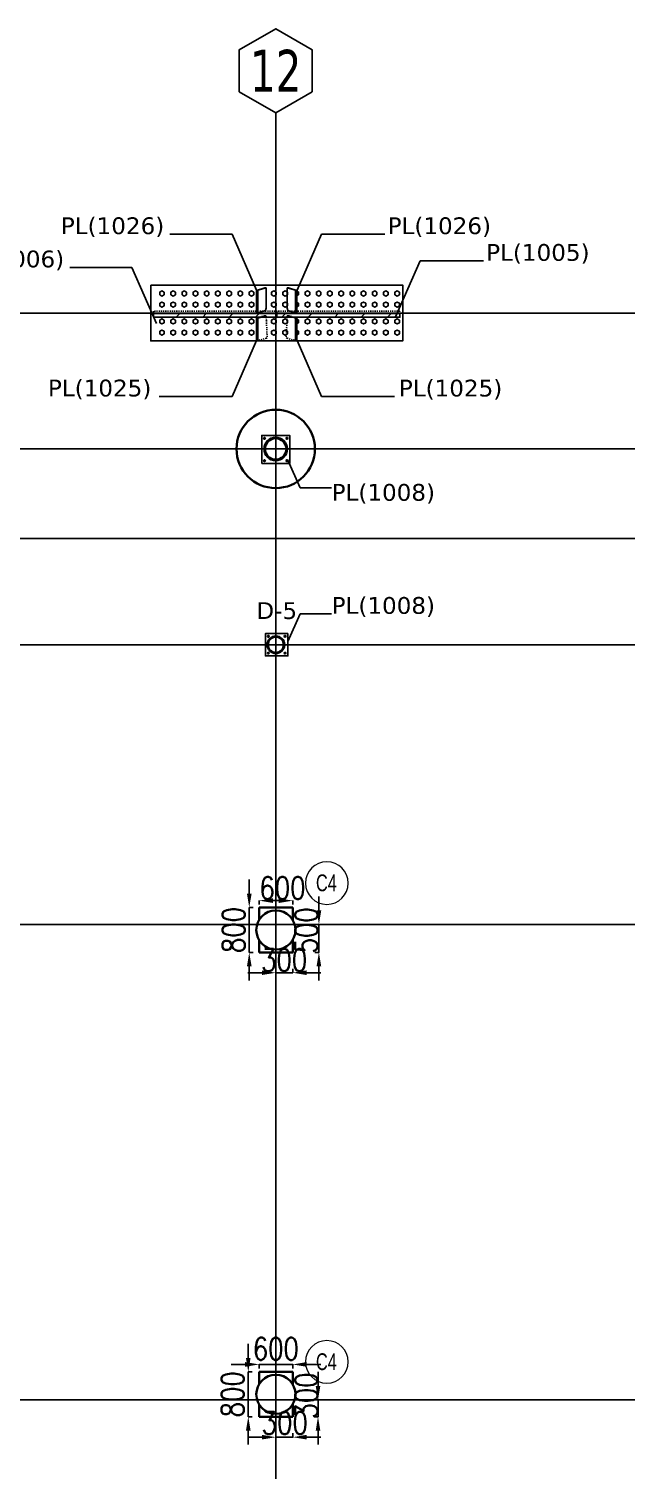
# Model space of a CAD drawing. Header units: metres. Extents: x -5444 to 112500, y -2287 to 89414.
# Drawn here: x 59268 to 69935, y 62693 to 88459 of the extents above; entities that cross this region are included whole.
import ezdxf
from ezdxf.enums import TextEntityAlignment as Align

# ---------------------------------------------------------------- set-up
doc = ezdxf.new("R2010")
doc.units = ezdxf.units.M
doc.header["$LTSCALE"] = 10
doc.linetypes.add('ACAD_ISO02W100', pattern=[15, 12, -3])
doc.linetypes.add('DXK_LINE_DOT2', pattern=[3.9198, 1.9599, -1.9599])
for name, color, linetype in [('COTAS', 8, 'Continuous'), ('HCB-EJES', 1, 'Continuous'), ('HCB-PLATINAS', 5, 'Continuous'), ('HCB-ROTULOS', 2, 'Continuous'), ('TEXTO GENERAL', 3, 'Continuous')]:
    doc.layers.add(name, color=color, linetype=linetype)
doc.layers.add('E_COLUMNAS-1', color=4, linetype='Continuous', lineweight=35)
doc.layers.add('E_TEXTO', color=3, linetype='Continuous', lineweight=9)
doc.styles.add('Arial Narrow', font='', dxfattribs={"width": 0.85, "height": 0.3})
doc.styles.add('CNI_COTAS', font='romans.shx', dxfattribs={"width": 0.8})
doc.styles.add('TEXTO GENERAL', font='verdana.ttf', dxfattribs={"height": 0.9})
doc.styles.add('verdana', font='verdana.ttf')
doc.styles.get('Arial Narrow').set_extended_font_data('Arial Narrow')
doc.dimstyles.new('1.3', dxfattribs={"dimscale": 0, "dimtxt": 25, "dimasz": 100, "dimexe": 4, "dimexo": 4, "dimgap": 9, "dimtad": 1, "dimdec": 0, "dimzin": 4, "dimdsep": 46, "dimtxsty": 'CNI_COTAS', "dimcen": 0, "dimclrd": 256, "dimclrt": 3, "dimadec": 0, "dimazin": 0, "dimtfac": 1, "dimtdec": 0, "dimtmove": 2, "dimatfit": 0, "dimfxl": 0.05, "dimtolj": 1, "dimtzin": 0, "dimarcsym": 0})
doc.dimstyles.new('1.5', dxfattribs={"dimscale": 0, "dimtxt": 400, "dimasz": 250, "dimexe": 4, "dimexo": 4, "dimgap": 50, "dimtad": 1, "dimdec": 0, "dimzin": 4, "dimdsep": 46, "dimtxsty": 'CNI_COTAS', "dimcen": 0, "dimclrd": 256, "dimclrt": 3, "dimadec": 0, "dimazin": 0, "dimtfac": 1, "dimtdec": 0, "dimtmove": 2, "dimatfit": 0, "dimfxl": 0.05, "dimtolj": 1, "dimtzin": 0, "dimarcsym": 0})

# ---------------------------------------------------------------- blocks, each defined once
blk = doc.blocks.new('EST_SCM_COLUMNA-METALICA-SECCION-CIRCULAR - EST_SCM_COLUMNA-TUBULAR-CIRCULAR_PTEØ_12__e_10_3mm-1355755-_0_00m_LOC COLUMNAS Y MUROS PISO 1')
at = {"layer": 'E_COLUMNAS-1'}
for radius, start, end in [(0.152, 0, 180), (0.152, 180, 0), (0.142, 0, 180), (0.142, 180, 0)]:
    blk.add_arc((0, 0), radius, start, end, dxfattribs=at)
blk = doc.blocks.new('CNI_TAG COLUMNAS CONCRETO MARCA - CNI_COLUMNA CONCRETO-582370-_0_00m_LOC COLUMNAS Y MUROS PISO 1')
at = {"layer": 'E_TEXTO'}
for start, end in [(360, 180), (180, 360)]:
    blk.add_arc((0.00026, -0.00015), 0.00254, start, end, dxfattribs=at)
blk = doc.blocks.new('DIMBLOCK137-_0_00m_LOC COLUMNAS Y MUROS PISO 1')
at = {"layer": 'COTAS', "lineweight": -2, "transparency": 16777216}
for p, q in [((63204, 72999), (63204, 73249)), ((63204, 71949), (63204, 72749)), ((63204, 71699), (63204, 71449))]:
    blk.add_line(p, q, dxfattribs=at)
at = {"layer": 'COTAS', "color": 0, "lineweight": -2, "transparency": 16777216}
for p, q in [((63275, 72749), (63200, 72749)), ((63275, 71949), (63200, 71949))]:
    blk.add_line(p, q, dxfattribs=at)
at = {"layer": 'COTAS', "transparency": 16777216}
for points in [[(63163, 72999), (63246, 72999), (63204, 72749)], [(63163, 71699), (63246, 71699), (63204, 71949)]]:
    blk.add_solid(points, dxfattribs=at)
at = {"layer": 'Defpoints', "color": 0, "transparency": 16777216}
for p in [(63204, 72749), (63279, 72749), (63279, 71949)]:
    blk.add_point(p, dxfattribs=at)
at = {"layer": 'COTAS', "color": 3, "transparency": 16777216, "insert": (62925, 72349), "char_height": 400, "width": 2.26, "attachment_point": 5, "rotation": 90, "style": 'CNI_COTAS'}
blk.add_mtext('\\A1;800', dxfattribs=at)
blk = doc.blocks.new('DIMBLOCK138-_0_00m_LOC COLUMNAS Y MUROS PISO 1')
at = {"layer": 'COTAS', "color": 0, "lineweight": -2, "transparency": 16777216}
for p, q in [((63380, 72803), (63380, 72878)), ((63980, 72803), (63980, 72878))]:
    blk.add_line(p, q, dxfattribs=at)
at = {"layer": 'COTAS', "lineweight": -2, "transparency": 16777216}
blk.add_line((63630, 72874), (63730, 72874), dxfattribs=at)
at = {"layer": 'COTAS', "transparency": 16777216}
for points in [[(63630, 72915), (63630, 72832), (63380, 72874)], [(63730, 72915), (63730, 72832), (63980, 72874)]]:
    blk.add_solid(points, dxfattribs=at)
at = {"layer": 'Defpoints', "color": 0, "transparency": 16777216}
for p in [(63380, 72799), (63980, 72874), (63980, 72799)]:
    blk.add_point(p, dxfattribs=at)
at = {"layer": 'COTAS', "color": 3, "transparency": 16777216, "insert": (63386, 73299), "char_height": 400, "width": 2.26, "attachment_point": 1, "line_spacing_factor": 1.142579, "style": 'CNI_COTAS'}
blk.add_mtext('\\A1;600', dxfattribs=at)
blk = doc.blocks.new('DIMBLOCK139-_0_00m_LOC COLUMNAS Y MUROS PISO 1')
at = {"layer": 'COTAS', "lineweight": -2, "transparency": 16777216}
for p, q in [((63187, 64699), (63187, 64949)), ((63187, 64449), (63187, 63649)), ((63187, 63399), (63187, 63149))]:
    blk.add_line(p, q, dxfattribs=at)
at = {"layer": 'COTAS', "color": 0, "lineweight": -2, "transparency": 16777216}
for p, q in [((63258, 64449), (63183, 64449)), ((63258, 63649), (63183, 63649))]:
    blk.add_line(p, q, dxfattribs=at)
at = {"layer": 'COTAS', "transparency": 16777216}
for points in [[(63145, 64699), (63228, 64699), (63187, 64449)], [(63145, 63399), (63228, 63399), (63187, 63649)]]:
    blk.add_solid(points, dxfattribs=at)
at = {"layer": 'Defpoints', "color": 0, "transparency": 16777216}
for p in [(63262, 64449), (63187, 63649), (63262, 63649)]:
    blk.add_point(p, dxfattribs=at)
at = {"layer": 'COTAS', "color": 3, "transparency": 16777216, "insert": (62908, 64049), "char_height": 400, "width": 2.26, "attachment_point": 5, "rotation": 90, "style": 'CNI_COTAS'}
blk.add_mtext('\\A1;800', dxfattribs=at)
blk = doc.blocks.new('DIMBLOCK140-_0_00m_LOC COLUMNAS Y MUROS PISO 1')
at = {"layer": 'COTAS', "lineweight": -2, "transparency": 16777216}
for p, q in [((63130, 64583), (62880, 64583)), ((63380, 64583), (63980, 64583)), ((64230, 64583), (64480, 64583))]:
    blk.add_line(p, q, dxfattribs=at)
at = {"layer": 'COTAS', "color": 0, "lineweight": -2, "transparency": 16777216}
for p, q in [((63380, 64512), (63380, 64587)), ((63980, 64512), (63980, 64587))]:
    blk.add_line(p, q, dxfattribs=at)
at = {"layer": 'COTAS', "transparency": 16777216}
for points in [[(63130, 64625), (63130, 64541), (63380, 64583)], [(64230, 64625), (64230, 64541), (63980, 64583)]]:
    blk.add_solid(points, dxfattribs=at)
at = {"layer": 'Defpoints', "color": 0, "transparency": 16777216}
for p in [(63380, 64508), (63980, 64583), (63980, 64508)]:
    blk.add_point(p, dxfattribs=at)
at = {"layer": 'COTAS', "color": 3, "transparency": 16777216, "insert": (63680, 64862), "char_height": 400, "width": 2.26, "attachment_point": 5, "style": 'CNI_COTAS'}
blk.add_mtext('\\A1;600', dxfattribs=at)
blk = doc.blocks.new('DIMBLOCK145-_0_00m_LOC COLUMNAS Y MUROS PISO 1')
at = {"layer": 'COTAS', "lineweight": -2, "transparency": 16777216}
for p, q in [((63429, 63282), (63179, 63282)), ((63679, 63282), (63980, 63282)), ((64230, 63282), (64480, 63282))]:
    blk.add_line(p, q, dxfattribs=at)
at = {"layer": 'COTAS', "color": 0, "lineweight": -2, "transparency": 16777216}
for p, q in [((63679, 63353), (63679, 63278)), ((63980, 63353), (63980, 63278))]:
    blk.add_line(p, q, dxfattribs=at)
at = {"layer": 'COTAS', "transparency": 16777216}
for points in [[(63429, 63324), (63429, 63241), (63679, 63282)], [(64230, 63324), (64230, 63241), (63980, 63282)]]:
    blk.add_solid(points, dxfattribs=at)
at = {"layer": 'Defpoints', "color": 0, "transparency": 16777216}
for p in [(63679, 63357), (63980, 63357), (63980, 63282)]:
    blk.add_point(p, dxfattribs=at)
at = {"layer": 'COTAS', "color": 3, "transparency": 16777216, "insert": (63426, 63736), "char_height": 400, "width": 0.689, "attachment_point": 1, "line_spacing_factor": 1.142579, "style": 'CNI_COTAS'}
blk.add_mtext('\\A1;300', dxfattribs=at)
blk = doc.blocks.new('DIMBLOCK146-_0_00m_LOC COLUMNAS Y MUROS PISO 1')
at = {"layer": 'COTAS', "lineweight": -2, "transparency": 16777216}
for p, q in [((64432, 64199), (64432, 64449)), ((64432, 63649), (64432, 63949)), ((64432, 63399), (64432, 63149))]:
    blk.add_line(p, q, dxfattribs=at)
at = {"layer": 'COTAS', "color": 0, "lineweight": -2, "transparency": 16777216}
for p, q in [((64361, 63949), (64436, 63949)), ((64361, 63649), (64436, 63649))]:
    blk.add_line(p, q, dxfattribs=at)
at = {"layer": 'COTAS', "transparency": 16777216}
for points in [[(64391, 64199), (64474, 64199), (64432, 63949)], [(64391, 63399), (64474, 63399), (64432, 63649)]]:
    blk.add_solid(points, dxfattribs=at)
at = {"layer": 'Defpoints', "color": 0, "transparency": 16777216}
for p in [(64357, 63949), (64432, 63949), (64357, 63649)]:
    blk.add_point(p, dxfattribs=at)
at = {"layer": 'COTAS', "color": 3, "transparency": 16777216, "insert": (64023, 63616), "char_height": 400, "width": 0.689, "attachment_point": 1, "rotation": 90, "line_spacing_factor": 1.142579, "style": 'CNI_COTAS'}
blk.add_mtext('\\A1;300', dxfattribs=at)
blk = doc.blocks.new('DIMBLOCK147-_0_00m_LOC COLUMNAS Y MUROS PISO 1')
at = {"layer": 'COTAS', "color": 0, "lineweight": -2, "transparency": 16777216}
for p, q in [((63679, 71656), (63679, 71581)), ((63980, 71656), (63980, 71581))]:
    blk.add_line(p, q, dxfattribs=at)
at = {"layer": 'COTAS', "lineweight": -2, "transparency": 16777216}
for p, q in [((63429, 71585), (63179, 71585)), ((63679, 71585), (63980, 71585)), ((64230, 71585), (64480, 71585))]:
    blk.add_line(p, q, dxfattribs=at)
at = {"layer": 'COTAS', "transparency": 16777216}
for points in [[(63429, 71627), (63429, 71544), (63679, 71585)], [(64230, 71627), (64230, 71544), (63980, 71585)]]:
    blk.add_solid(points, dxfattribs=at)
at = {"layer": 'Defpoints', "color": 0, "transparency": 16777216}
for p in [(63679, 71660), (63980, 71660), (63980, 71585)]:
    blk.add_point(p, dxfattribs=at)
at = {"layer": 'COTAS', "color": 3, "transparency": 16777216, "insert": (63416, 72011), "char_height": 400, "width": 2.26, "attachment_point": 1, "line_spacing_factor": 1.142579, "style": 'CNI_COTAS'}
blk.add_mtext('\\A1;300', dxfattribs=at)
blk = doc.blocks.new('DIMBLOCK148-_0_00m_LOC COLUMNAS Y MUROS PISO 1')
at = {"layer": 'COTAS', "lineweight": -2, "transparency": 16777216}
for p, q in [((64448, 72699), (64448, 72949)), ((64448, 71949), (64448, 72449)), ((64448, 71699), (64448, 71449))]:
    blk.add_line(p, q, dxfattribs=at)
at = {"layer": 'COTAS', "color": 0, "lineweight": -2, "transparency": 16777216}
for p, q in [((64377, 72449), (64452, 72449)), ((64377, 71949), (64452, 71949))]:
    blk.add_line(p, q, dxfattribs=at)
at = {"layer": 'COTAS', "transparency": 16777216}
for points in [[(64406, 72699), (64490, 72699), (64448, 72449)], [(64406, 71699), (64490, 71699), (64448, 71949)]]:
    blk.add_solid(points, dxfattribs=at)
at = {"layer": 'Defpoints', "color": 0, "transparency": 16777216}
for p in [(64373, 72449), (64448, 72449), (64373, 71949)]:
    blk.add_point(p, dxfattribs=at)
at = {"layer": 'COTAS', "color": 3, "transparency": 16777216, "insert": (64023, 71932), "char_height": 400, "width": 2.26, "attachment_point": 1, "rotation": 90, "line_spacing_factor": 1.142579, "style": 'CNI_COTAS'}
blk.add_mtext('\\A1;500', dxfattribs=at)
blk = doc.blocks.new('EST_SCM_COLUMNA-METALICA-SECCION-CIRCULAR - EST_SCM_COLUMNA-TUBULAR-CIRCULAR_PTEØ_16__e_12_7mm-1354874-_0_00m_LOC COLUMNAS Y MUROS PISO 1')
at = {"layer": 'E_COLUMNAS-1'}
for radius, start, end in [(0.203, 360, 180), (0.203, 180, 360), (0.19, 0, 180), (0.19, 180, 0)]:
    blk.add_arc((0, 0), radius, start, end, dxfattribs=at)

msp = doc.modelspace()

# ---------------------------------------------------------------- hatches: boundary and pattern name
at = {"linetype": 'Continuous'}
h = msp.add_hatch(dxfattribs=at)
h.set_pattern_fill('', scale=105, style=0, pattern_type=0)
h.set_pattern_definition([(45, (61494.36, 83367.5), (-235.732, 235.732), [])])
h.paths.add_polyline_path([(65894.3625, 83367.5065), (61494.3625, 83367.5065), (61494.3625, 83357.1233), (61496.6908, 83303.266), (65892.0343, 83303.266), (65894.3625, 83357.1233)])

# ---------------------------------------------------------------- linework, layer by layer
at = {"color": 2, "linetype": 'Continuous'}
for p, q in [((63358.1256, 83784.2908), (63506.0027, 83827.4699)), ((63414.6233, 83303.266), (63358.2689, 83286.4228)), ((64056.1855, 83285.7644), (63997.6283, 83303.266))]:
    msp.add_line(p, q, dxfattribs=at)
at = {"color": 7, "linetype": 'DXK_LINE_DOT2'}
for p, q in [((63506.0737, 83330.5987), (63414.6233, 83303.266)), ((63906.178, 83330.5987), (63882.2551, 83330.5987)), ((63997.6283, 83303.266), (63906.178, 83330.5987))]:
    msp.add_line(p, q, dxfattribs=at)
at = {"color": 1, "linetype": 'ACAD_ISO02W100', "ltscale": 4}
msp.add_line((63694.3625, 83303.266), (63694.3625, 83410.659), dxfattribs=at)
at = {"color": 7, "linetype": 'Continuous'}
for points in [[(61684.3625, 83751.8729), (61684.3625, 83705.6849), (61644.3625, 83682.5908), (61604.3625, 83705.6849), (61604.3625, 83751.8729), (61644.3625, 83774.9669)], [(61884.3625, 83751.8729), (61884.3625, 83705.6849), (61844.3625, 83682.5908), (61804.3625, 83705.6849), (61804.3625, 83751.8729), (61844.3625, 83774.9669)], [(62084.3625, 83751.8729), (62084.3625, 83705.6849), (62044.3625, 83682.5908), (62004.3625, 83705.6849), (62004.3625, 83751.8729), (62044.3625, 83774.9669)], [(62284.3625, 83751.8729), (62284.3625, 83705.6849), (62244.3625, 83682.5908), (62204.3625, 83705.6849), (62204.3625, 83751.8729), (62244.3625, 83774.9669)], [(62484.3625, 83751.8729), (62484.3625, 83705.6849), (62444.3625, 83682.5908), (62404.3625, 83705.6849), (62404.3625, 83751.8729), (62444.3625, 83774.9669)], [(62684.3625, 83751.8729), (62684.3625, 83705.6849), (62644.3625, 83682.5908), (62604.3625, 83705.6849), (62604.3625, 83751.8729), (62644.3625, 83774.9669)], [(62884.3625, 83751.8729), (62884.3625, 83705.6849), (62844.3625, 83682.5908), (62804.3625, 83705.6849), (62804.3625, 83751.8729), (62844.3625, 83774.9669)], [(63084.3625, 83751.8729), (63084.3625, 83705.6849), (63044.3625, 83682.5908), (63004.3625, 83705.6849), (63004.3625, 83751.8729), (63044.3625, 83774.9669)], [(63284.3625, 83751.8729), (63284.3625, 83705.6849), (63244.3625, 83682.5908), (63204.3625, 83705.6849), (63204.3625, 83751.8729), (63244.3625, 83774.9669)], [(63684.3625, 83751.8729), (63684.3625, 83705.6849), (63644.3625, 83682.5908), (63604.3625, 83705.6849), (63604.3625, 83751.8729), (63644.3625, 83774.9669)], [(63804.3625, 83705.6849), (63844.3625, 83682.5908), (63884.3625, 83705.6849), (63884.3625, 83751.8729), (63844.3625, 83774.9669), (63804.3625, 83751.8729)], [(64284.3625, 83751.8729), (64284.3625, 83705.6849), (64244.3625, 83682.5908), (64204.3625, 83705.6849), (64204.3625, 83751.8729), (64244.3625, 83774.9669)], [(64484.3625, 83751.8729), (64484.3625, 83705.6849), (64444.3625, 83682.5908), (64404.3625, 83705.6849), (64404.3625, 83751.8729), (64444.3625, 83774.9669)], [(64684.3625, 83751.8729), (64684.3625, 83705.6849), (64644.3625, 83682.5908), (64604.3625, 83705.6849), (64604.3625, 83751.8729), (64644.3625, 83774.9669)], [(64884.3625, 83751.8729), (64884.3625, 83705.6849), (64844.3625, 83682.5908), (64804.3625, 83705.6849), (64804.3625, 83751.8729), (64844.3625, 83774.9669)], [(65084.3625, 83751.8729), (65084.3625, 83705.6849), (65044.3625, 83682.5908), (65004.3625, 83705.6849), (65004.3625, 83751.8729), (65044.3625, 83774.9669)], [(65284.3625, 83751.8729), (65284.3625, 83705.6849), (65244.3625, 83682.5908), (65204.3625, 83705.6849), (65204.3625, 83751.8729), (65244.3625, 83774.9669)], [(65484.3625, 83751.8729), (65484.3625, 83705.6849), (65444.3625, 83682.5908), (65404.3625, 83705.6849), (65404.3625, 83751.8729), (65444.3625, 83774.9669)], [(65684.3625, 83751.8729), (65684.3625, 83705.6849), (65644.3625, 83682.5908), (65604.3625, 83705.6849), (65604.3625, 83751.8729), (65644.3625, 83774.9669)], [(65884.3625, 83751.8729), (65884.3625, 83705.6849), (65844.3625, 83682.5908), (65804.3625, 83705.6849), (65804.3625, 83751.8729), (65844.3625, 83774.9669)], [(61684.3625, 83551.8729), (61684.3625, 83505.6849), (61644.3625, 83482.5908), (61604.3625, 83505.6849), (61604.3625, 83551.8729), (61644.3625, 83574.9669)], [(61884.3625, 83551.8729), (61884.3625, 83505.6849), (61844.3625, 83482.5908), (61804.3625, 83505.6849), (61804.3625, 83551.8729), (61844.3625, 83574.9669)], [(62084.3625, 83551.8729), (62084.3625, 83505.6849), (62044.3625, 83482.5908), (62004.3625, 83505.6849), (62004.3625, 83551.8729), (62044.3625, 83574.9669)], [(62284.3625, 83551.8729), (62284.3625, 83505.6849), (62244.3625, 83482.5908), (62204.3625, 83505.6849), (62204.3625, 83551.8729), (62244.3625, 83574.9669)], [(62484.3625, 83551.8729), (62484.3625, 83505.6849), (62444.3625, 83482.5908), (62404.3625, 83505.6849), (62404.3625, 83551.8729), (62444.3625, 83574.9669)], [(62684.3625, 83551.8729), (62684.3625, 83505.6849), (62644.3625, 83482.5908), (62604.3625, 83505.6849), (62604.3625, 83551.8729), (62644.3625, 83574.9669)], [(62884.3625, 83551.8729), (62884.3625, 83505.6849), (62844.3625, 83482.5908), (62804.3625, 83505.6849), (62804.3625, 83551.8729), (62844.3625, 83574.9669)], [(63084.3625, 83551.8729), (63084.3625, 83505.6849), (63044.3625, 83482.5908), (63004.3625, 83505.6849), (63004.3625, 83551.8729), (63044.3625, 83574.9669)], [(63284.3625, 83551.8729), (63284.3625, 83505.6849), (63244.3625, 83482.5908), (63204.3625, 83505.6849), (63204.3625, 83551.8729), (63244.3625, 83574.9669)], [(63684.3625, 83551.8729), (63684.3625, 83505.6849), (63644.3625, 83482.5908), (63604.3625, 83505.6849), (63604.3625, 83551.8729), (63644.3625, 83574.9669)], [(63804.3625, 83505.6849), (63844.3625, 83482.5908), (63884.3625, 83505.6849), (63884.3625, 83551.8729), (63844.3625, 83574.9669), (63804.3625, 83551.8729)], [(64284.3625, 83551.8729), (64284.3625, 83505.6849), (64244.3625, 83482.5908), (64204.3625, 83505.6849), (64204.3625, 83551.8729), (64244.3625, 83574.9669)], [(64484.3625, 83551.8729), (64484.3625, 83505.6849), (64444.3625, 83482.5908), (64404.3625, 83505.6849), (64404.3625, 83551.8729), (64444.3625, 83574.9669)], [(64684.3625, 83551.8729), (64684.3625, 83505.6849), (64644.3625, 83482.5908), (64604.3625, 83505.6849), (64604.3625, 83551.8729), (64644.3625, 83574.9669)], [(64884.3625, 83551.8729), (64884.3625, 83505.6849), (64844.3625, 83482.5908), (64804.3625, 83505.6849), (64804.3625, 83551.8729), (64844.3625, 83574.9669)], [(65084.3625, 83551.8729), (65084.3625, 83505.6849), (65044.3625, 83482.5908), (65004.3625, 83505.6849), (65004.3625, 83551.8729), (65044.3625, 83574.9669)], [(65284.3625, 83551.8729), (65284.3625, 83505.6849), (65244.3625, 83482.5908), (65204.3625, 83505.6849), (65204.3625, 83551.8729), (65244.3625, 83574.9669)], [(65484.3625, 83551.8729), (65484.3625, 83505.6849), (65444.3625, 83482.5908), (65404.3625, 83505.6849), (65404.3625, 83551.8729), (65444.3625, 83574.9669)], [(65684.3625, 83551.8729), (65684.3625, 83505.6849), (65644.3625, 83482.5908), (65604.3625, 83505.6849), (65604.3625, 83551.8729), (65644.3625, 83574.9669)], [(65884.3625, 83551.8729), (65884.3625, 83505.6849), (65844.3625, 83482.5908), (65804.3625, 83505.6849), (65804.3625, 83551.8729), (65844.3625, 83574.9669)], [(61684.3625, 83251.8729), (61684.3625, 83205.6849), (61644.3625, 83182.5908), (61604.3625, 83205.6849), (61604.3625, 83251.8729), (61644.3625, 83274.9669)], [(61884.3625, 83251.8729), (61884.3625, 83205.6849), (61844.3625, 83182.5908), (61804.3625, 83205.6849), (61804.3625, 83251.8729), (61844.3625, 83274.9669)], [(62084.3625, 83251.8729), (62084.3625, 83205.6849), (62044.3625, 83182.5908), (62004.3625, 83205.6849), (62004.3625, 83251.8729), (62044.3625, 83274.9669)], [(62284.3625, 83251.8729), (62284.3625, 83205.6849), (62244.3625, 83182.5908), (62204.3625, 83205.6849), (62204.3625, 83251.8729), (62244.3625, 83274.9669)], [(62484.3625, 83251.8729), (62484.3625, 83205.6849), (62444.3625, 83182.5908), (62404.3625, 83205.6849), (62404.3625, 83251.8729), (62444.3625, 83274.9669)], [(62684.3625, 83251.8729), (62684.3625, 83205.6849), (62644.3625, 83182.5908), (62604.3625, 83205.6849), (62604.3625, 83251.8729), (62644.3625, 83274.9669)], [(62884.3625, 83251.8729), (62884.3625, 83205.6849), (62844.3625, 83182.5908), (62804.3625, 83205.6849), (62804.3625, 83251.8729), (62844.3625, 83274.9669)], [(63084.3625, 83251.8729), (63084.3625, 83205.6849), (63044.3625, 83182.5908), (63004.3625, 83205.6849), (63004.3625, 83251.8729), (63044.3625, 83274.9669)], [(63284.3625, 83251.8729), (63284.3625, 83205.6849), (63244.3625, 83182.5908), (63204.3625, 83205.6849), (63204.3625, 83251.8729), (63244.3625, 83274.9669)], [(63684.3625, 83251.8729), (63684.3625, 83205.6849), (63644.3625, 83182.5908), (63604.3625, 83205.6849), (63604.3625, 83251.8729), (63644.3625, 83274.9669)], [(63804.3625, 83205.6849), (63844.3625, 83182.5908), (63884.3625, 83205.6849), (63884.3625, 83251.8729), (63844.3625, 83274.9669), (63804.3625, 83251.8729)], [(64284.3625, 83251.8729), (64284.3625, 83205.6849), (64244.3625, 83182.5908), (64204.3625, 83205.6849), (64204.3625, 83251.8729), (64244.3625, 83274.9669)], [(64484.3625, 83251.8729), (64484.3625, 83205.6849), (64444.3625, 83182.5908), (64404.3625, 83205.6849), (64404.3625, 83251.8729), (64444.3625, 83274.9669)], [(64684.3625, 83251.8729), (64684.3625, 83205.6849), (64644.3625, 83182.5908), (64604.3625, 83205.6849), (64604.3625, 83251.8729), (64644.3625, 83274.9669)], [(64884.3625, 83251.8729), (64884.3625, 83205.6849), (64844.3625, 83182.5908), (64804.3625, 83205.6849), (64804.3625, 83251.8729), (64844.3625, 83274.9669)], [(65084.3625, 83251.8729), (65084.3625, 83205.6849), (65044.3625, 83182.5908), (65004.3625, 83205.6849), (65004.3625, 83251.8729), (65044.3625, 83274.9669)], [(65284.3625, 83251.8729), (65284.3625, 83205.6849), (65244.3625, 83182.5908), (65204.3625, 83205.6849), (65204.3625, 83251.8729), (65244.3625, 83274.9669)], [(65484.3625, 83251.8729), (65484.3625, 83205.6849), (65444.3625, 83182.5908), (65404.3625, 83205.6849), (65404.3625, 83251.8729), (65444.3625, 83274.9669)], [(65684.3625, 83251.8729), (65684.3625, 83205.6849), (65644.3625, 83182.5908), (65604.3625, 83205.6849), (65604.3625, 83251.8729), (65644.3625, 83274.9669)], [(65884.3625, 83251.8729), (65884.3625, 83205.6849), (65844.3625, 83182.5908), (65804.3625, 83205.6849), (65804.3625, 83251.8729), (65844.3625, 83274.9669)], [(61684.3625, 83051.8729), (61684.3625, 83005.6849), (61644.3625, 82982.5908), (61604.3625, 83005.6849), (61604.3625, 83051.8729), (61644.3625, 83074.9669)], [(61884.3625, 83051.8729), (61884.3625, 83005.6849), (61844.3625, 82982.5908), (61804.3625, 83005.6849), (61804.3625, 83051.8729), (61844.3625, 83074.9669)], [(62084.3625, 83051.8729), (62084.3625, 83005.6849), (62044.3625, 82982.5908), (62004.3625, 83005.6849), (62004.3625, 83051.8729), (62044.3625, 83074.9669)], [(62284.3625, 83051.8729), (62284.3625, 83005.6849), (62244.3625, 82982.5908), (62204.3625, 83005.6849), (62204.3625, 83051.8729), (62244.3625, 83074.9669)], [(62484.3625, 83051.8729), (62484.3625, 83005.6849), (62444.3625, 82982.5908), (62404.3625, 83005.6849), (62404.3625, 83051.8729), (62444.3625, 83074.9669)], [(62684.3625, 83051.8729), (62684.3625, 83005.6849), (62644.3625, 82982.5908), (62604.3625, 83005.6849), (62604.3625, 83051.8729), (62644.3625, 83074.9669)], [(62884.3625, 83051.8729), (62884.3625, 83005.6849), (62844.3625, 82982.5908), (62804.3625, 83005.6849), (62804.3625, 83051.8729), (62844.3625, 83074.9669)], [(63084.3625, 83051.8729), (63084.3625, 83005.6849), (63044.3625, 82982.5908), (63004.3625, 83005.6849), (63004.3625, 83051.8729), (63044.3625, 83074.9669)], [(63284.3625, 83051.8729), (63284.3625, 83005.6849), (63244.3625, 82982.5908), (63204.3625, 83005.6849), (63204.3625, 83051.8729), (63244.3625, 83074.9669)], [(63684.3625, 83051.8729), (63684.3625, 83005.6849), (63644.3625, 82982.5908), (63604.3625, 83005.6849), (63604.3625, 83051.8729), (63644.3625, 83074.9669)], [(63804.3625, 83005.6849), (63844.3625, 82982.5908), (63884.3625, 83005.6849), (63884.3625, 83051.8729), (63844.3625, 83074.9669), (63804.3625, 83051.8729)], [(64284.3625, 83051.8729), (64284.3625, 83005.6849), (64244.3625, 82982.5908), (64204.3625, 83005.6849), (64204.3625, 83051.8729), (64244.3625, 83074.9669)], [(64484.3625, 83051.8729), (64484.3625, 83005.6849), (64444.3625, 82982.5908), (64404.3625, 83005.6849), (64404.3625, 83051.8729), (64444.3625, 83074.9669)], [(64684.3625, 83051.8729), (64684.3625, 83005.6849), (64644.3625, 82982.5908), (64604.3625, 83005.6849), (64604.3625, 83051.8729), (64644.3625, 83074.9669)], [(64884.3625, 83051.8729), (64884.3625, 83005.6849), (64844.3625, 82982.5908), (64804.3625, 83005.6849), (64804.3625, 83051.8729), (64844.3625, 83074.9669)], [(65084.3625, 83051.8729), (65084.3625, 83005.6849), (65044.3625, 82982.5908), (65004.3625, 83005.6849), (65004.3625, 83051.8729), (65044.3625, 83074.9669)], [(65284.3625, 83051.8729), (65284.3625, 83005.6849), (65244.3625, 82982.5908), (65204.3625, 83005.6849), (65204.3625, 83051.8729), (65244.3625, 83074.9669)], [(65484.3625, 83051.8729), (65484.3625, 83005.6849), (65444.3625, 82982.5908), (65404.3625, 83005.6849), (65404.3625, 83051.8729), (65444.3625, 83074.9669)], [(65684.3625, 83051.8729), (65684.3625, 83005.6849), (65644.3625, 82982.5908), (65604.3625, 83005.6849), (65604.3625, 83051.8729), (65644.3625, 83074.9669)], [(65884.3625, 83051.8729), (65884.3625, 83005.6849), (65844.3625, 82982.5908), (65804.3625, 83005.6849), (65804.3625, 83051.8729), (65844.3625, 83074.9669)], [(63484.2983, 81125.7633), (63468.7099, 81125.7633), (63460.9156, 81139.2633), (63468.7099, 81152.7633), (63484.2983, 81152.7633), (63492.0925, 81139.2633)], [(63884.2983, 81125.7633), (63868.7099, 81125.7633), (63860.9156, 81139.2633), (63868.7099, 81152.7633), (63884.2983, 81152.7633), (63892.0925, 81139.2633)], [(63484.2983, 80725.7633), (63468.7099, 80725.7633), (63460.9156, 80739.2633), (63468.7099, 80752.7633), (63484.2983, 80752.7633), (63492.0925, 80739.2633)], [(63884.2983, 80725.7633), (63868.7099, 80725.7633), (63860.9156, 80739.2633), (63868.7099, 80752.7633), (63884.2983, 80752.7633), (63892.0925, 80739.2633)], [(63551.8594, 77585.278), (63536.2709, 77585.278), (63528.4767, 77598.778), (63536.2709, 77612.278), (63551.8594, 77612.278), (63559.6536, 77598.778)], [(63851.8594, 77585.278), (63836.2709, 77585.278), (63828.4767, 77598.778), (63836.2709, 77612.278), (63851.8594, 77612.278), (63859.6536, 77598.778)], [(63551.8594, 77285.278), (63536.2709, 77285.278), (63528.4767, 77298.778), (63536.2709, 77312.278), (63551.8594, 77312.278), (63559.6536, 77298.778)], [(63851.8594, 77285.278), (63836.2709, 77285.278), (63828.4767, 77298.778), (63836.2709, 77312.278), (63851.8594, 77312.278), (63859.6536, 77298.778)]]:
    msp.add_lwpolyline(points, close=True, dxfattribs=at)
at = {"color": 2, "linetype": 'Continuous'}
for points in [[(63331.9995, 83783.6405), (63482.0805, 83827.4631), (63506.0027, 83827.4699), (63506.7664, 83467.4774), (63495.2761, 83424.0791), (63358.2395, 83383.8379)], [(64030.0893, 83383.8379), (63893.0527, 83424.0791), (63881.5624, 83467.4774), (63882.3261, 83827.4699)], [(64030.2031, 83784.2908), (63882.3261, 83827.4699), (63906.2483, 83827.4631), (64056.3293, 83783.6405)], [(61494.3625, 83357.1233), (61496.6908, 83303.266), (61494.3625, 83303.6686), (61494.3625, 83357.1233), (61494.3625, 83367.5065), (65894.3625, 83367.5065), (65894.3625, 83357.1233), (65892.0343, 83303.266), (61496.6908, 83303.266)], [(65894.3625, 83357.1233), (65894.3625, 83303.6686), (65892.0343, 83303.266)]]:
    msp.add_lwpolyline(points, dxfattribs=at)
for points in [[(63332.1134, 83383.1839), (63331.9995, 83783.6405), (63358.1256, 83784.2908), (63358.2395, 83383.8379)], [(64030.0893, 83383.8379), (64030.2031, 83784.2908), (64056.3293, 83783.6405), (64056.2154, 83383.1839)], [(63358.2689, 83286.4228), (63332.1433, 83285.7644), (63332.1433, 82884.2609), (63358.2689, 82884.9193)], [(64056.1855, 83285.7644), (64030.0599, 83286.4228), (64030.0599, 82884.9193), (64056.1855, 82884.2609)], [(63894.0651, 77648.778), (63894.0651, 77248.778), (63494.0651, 77248.778), (63494.0651, 77648.778)]]:
    msp.add_lwpolyline(points, close=True, dxfattribs=at)
at = {"color": 7, "linetype": 'Continuous'}
for points in [[(64056.3248, 83768.0604), (64084.3625, 83751.8729), (64084.3625, 83705.6849), (64056.3025, 83689.4844)], [(64056.268, 83568.0933), (64084.3625, 83551.8729), (64084.3625, 83505.6849), (64056.2456, 83489.4515)], [(64056.1855, 83268.1409), (64084.3625, 83251.8729), (64084.3625, 83205.6849), (64056.1855, 83189.4168)], [(64056.1855, 83068.1409), (64084.3625, 83051.8729), (64084.3625, 83005.6849), (64056.1855, 82989.4168)]]:
    msp.add_lwpolyline(points, dxfattribs=at)
at = {"color": 7, "linetype": 'DXK_LINE_DOT2'}
for points in [[(65894.3625, 83367.5065), (65894.3625, 83410.659), (64056.2232, 83410.659), (63938.7531, 83410.659), (63449.5757, 83410.659), (63332.1056, 83410.659), (61494.3625, 83410.659), (61494.3625, 83367.5065)], [(63332.1433, 83285.7644), (63390.7005, 83303.266), (63482.1508, 83330.5987), (63506.0737, 83330.5987), (63507.3327, 83303.266), (63509.9899, 83245.5795), (63524.3169, 82934.5477), (63509.9899, 82930.2656), (63358.2689, 82884.9193)], [(64030.0599, 83286.4228), (63973.7055, 83303.266), (63882.2551, 83330.5987), (63880.9961, 83303.266), (63878.3389, 83245.5795), (63864.0119, 82934.5477), (63878.3389, 82930.2656), (64030.0599, 82884.9193)]]:
    msp.add_lwpolyline(points, dxfattribs=at)
at = {"layer": 'E_COLUMNAS-1'}
for p, q in [((63379.5638, 72748.7789), (63979.5638, 72748.7789)), ((63379.5638, 72528.1621), (63379.5638, 72748.7789)), ((63979.5638, 72748.7789), (63979.5638, 72528.1621)), ((63379.5638, 72034.2397), (63379.5638, 72169.3957)), ((63979.5638, 72169.3957), (63979.5638, 72062.6409)), ((63379.5638, 71948.7789), (63379.5638, 72034.2397)), ((63979.5638, 71948.7789), (63379.5638, 71948.7789)), ((63979.5638, 72062.6409), (63979.5638, 71948.7789)), ((63379.5784, 64448.7789), (63979.5784, 64448.7789)), ((63379.5784, 64228.1621), (63379.5784, 64448.7789)), ((63979.5784, 64448.7789), (63979.5784, 64228.1621)), ((63379.5784, 63648.7789), (63379.5784, 63869.3957)), ((63979.5784, 63648.7789), (63379.5784, 63648.7789)), ((63979.5784, 63869.3957), (63979.5784, 63648.7789))]:
    msp.add_line(p, q, dxfattribs=at)
msp.add_circle((63676.5041, 80948.7789), 700, dxfattribs=at)
for centre, start, end in [((63679.5638, 72348.7789), 0, 180), ((63679.5638, 72348.7789), 180, 0), ((63679.5784, 64048.7789), 0, 180), ((63679.5784, 64048.7789), 180, 0)]:
    msp.add_arc(centre, 350, start, end, dxfattribs=at)
at = {"layer": 'HCB-EJES'}
for p, q in [((63676.5041, 49450.5804), (63676.5041, 86959.0929)), ((4352.7846, 83378.7789), (106000.2235, 83378.7789)), ((-647.2154, 80948.7789), (111000.2235, 80948.7789)), ((4352.7846, 79348.8629), (106000.2235, 79348.8629)), ((4352.7846, 77448.7789), (106000.2235, 77448.7789)), ((-647.2154, 72448.7789), (111000.2235, 72448.7789))]:
    msp.add_line(p, q, dxfattribs=at)
msp.add_lwpolyline([(111000.2235, 63948.7789), (-647.2154, 63948.7789), (99945.0788, 63948.7789)], dxfattribs=at)
at = {"layer": 'HCB-PLATINAS'}
for points in [[(61444.3625, 83878.7789), (65944.3625, 83878.7789), (65944.3635, 82878.7789), (61444.3625, 82878.7789)], [(63426.5041, 80689.2633), (63926.5041, 80689.2633), (63926.5041, 81189.2633), (63426.5041, 81189.2633)]]:
    msp.add_lwpolyline(points, close=True, dxfattribs=at)
at = {"layer": 'HCB-ROTULOS'}
msp.add_lwpolyline([(63026.985, 87334.0929), (63676.5041, 86959.0929), (64326.0231, 87334.0929), (64326.0231, 88084.0929), (63676.5041, 88459.0929), (63026.985, 88084.0929)], close=True, dxfattribs=at)

# ---------------------------------------------------------------- block references
at = {"layer": 'E_COLUMNAS-1', "xscale": 1000, "yscale": 1000, "zscale": 1000, "rotation": 89.9999999999999}
for name, p in [('EST_SCM_COLUMNA-METALICA-SECCION-CIRCULAR - EST_SCM_COLUMNA-TUBULAR-CIRCULAR_PTEØ_16__e_12_7mm-1354874-_0_00m_LOC COLUMNAS Y MUROS PISO 1', (63676.5041, 80948.7789)), ('EST_SCM_COLUMNA-METALICA-SECCION-CIRCULAR - EST_SCM_COLUMNA-TUBULAR-CIRCULAR_PTEØ_12__e_10_3mm-1355755-_0_00m_LOC COLUMNAS Y MUROS PISO 1', (63679.4029, 77448.7789))]:
    msp.add_blockref(name, p, dxfattribs=at)
at = {"layer": 'E_TEXTO', "xscale": 149999.9999999999, "yscale": 149999.9999999999, "zscale": 149999.9999999999}
for p in [(64549.6001, 73210.9161), (64549.6001, 64650.326)]:
    msp.add_blockref('CNI_TAG COLUMNAS CONCRETO MARCA - CNI_COLUMNA CONCRETO-582370-_0_00m_LOC COLUMNAS Y MUROS PISO 1', p, dxfattribs=at)

# ---------------------------------------------------------------- texts
at = {"layer": 'E_TEXTO', "char_height": 300, "width": 459.968203, "attachment_point": 1, "style": 'Arial Narrow'}
for insert in [(64395.3842, 73342.1275), (64395.3842, 64781.5373)]:
    msp.add_mtext('C4', dxfattribs=dict(at, insert=insert))
at = {"layer": 'HCB-ROTULOS', "color": 4, "style": 'verdana', "width": 0.7}
msp.add_text('12', height=750, dxfattribs=at).set_placement((63676.5041, 87709.0929), align=Align.MIDDLE_CENTER)
at = {"layer": 'TEXTO GENERAL', "color": 3, "style": 'TEXTO GENERAL'}
for s, p in [('PL(1026)', (59840.0431, 84789.1402)), ('PL(1026)', (65675.5937, 84789.1402)), ('PL(1005)', (67435.5937, 84312.2342)), ('PL(1006)', (58052.8326, 84195.3626)), ('PL(1025)', (65876.4802, 81886.8231)), ('PL(1008)', (64675.5864, 80023.0363)), ('PL(1008)', (64675.4872, 78001.1917))]:
    msp.add_text(s, height=300, dxfattribs=at).set_placement(p)
msp.add_text('PL(1025)', height=300, rotation=359.98149431, dxfattribs=at).set_placement((59609.4676, 81888.1431))
msp.add_text('D-5', height=300, dxfattribs=at).set_placement((63694.8222, 78058.9155), align=Align.MIDDLE_CENTER)

# ---------------------------------------------------------------- dimensions: what is measured, and where the dimension line sits
at = {"layer": 'COTAS'}
for base, p1, p2, picture, middle in [((63204.382, 72748.7789), (63279.382, 71948.7789), (63279.382, 72748.7789), 'DIMBLOCK137-_0_00m_LOC COLUMNAS Y MUROS PISO 1', (62925.382, 72348.7789)), ((63186.5656, 63648.7789), (63261.5656, 64448.7789), (63261.5656, 63648.7789), 'DIMBLOCK139-_0_00m_LOC COLUMNAS Y MUROS PISO 1', (62907.5656, 64048.7789))]:
    dim = msp.add_linear_dim(base=base, p1=p1, p2=p2, angle=90, dimstyle='1.5', override={"dimscale": 1}, dxfattribs=at)
    dim.commit()
    dim.dimension.update_dxf_attribs({"geometry": picture, "text_midpoint": middle})
for base, p1, p2, picture, middle in [((63979.5638, 72873.6871), (63379.5638, 72798.6871), (63979.5638, 72798.6871), 'DIMBLOCK138-_0_00m_LOC COLUMNAS Y MUROS PISO 1', (63789.6224, 73032.2419)), ((63979.5638, 71585.3309), (63679.4029, 71660.3309), (63979.5638, 71660.3309), 'DIMBLOCK147-_0_00m_LOC COLUMNAS Y MUROS PISO 1', (63827.344, 71743.8857)), ((63979.5784, 63282.2179), (63679.4029, 63357.2179), (63979.5784, 63357.2179), 'DIMBLOCK145-_0_00m_LOC COLUMNAS Y MUROS PISO 1', (63837.223, 63468.9548))]:
    dim = msp.add_linear_dim(base=base, p1=p1, p2=p2, dimstyle='1.5', override={"dimscale": 1}, dxfattribs=at)
    dim.commit()
    dim.dimension.update_dxf_attribs({"geometry": picture, "text_midpoint": middle, "dimtype": 160})
for base, p1, p2, picture, middle in [((64447.9462, 72448.7789), (64372.9462, 71948.7789), (64372.9462, 72448.7789), 'DIMBLOCK148-_0_00m_LOC COLUMNAS Y MUROS PISO 1', (64289.3914, 72343.1122)), ((64432.432, 63948.7789), (64357.432, 63648.7789), (64357.432, 63948.7789), 'DIMBLOCK146-_0_00m_LOC COLUMNAS Y MUROS PISO 1', (64289.3914, 64027.2309))]:
    dim = msp.add_linear_dim(base=base, p1=p1, p2=p2, angle=90, dimstyle='1.5', override={"dimscale": 1}, dxfattribs=at)
    dim.commit()
    dim.dimension.update_dxf_attribs({"geometry": picture, "text_midpoint": middle, "dimtype": 160})
dim = msp.add_linear_dim(base=(63979.5784, 64583.147), p1=(63379.5784, 64508.147), p2=(63979.5784, 64508.147), dimstyle='1.5', override={"dimscale": 1}, dxfattribs=at)
dim.commit()
dim.dimension.update_dxf_attribs({"geometry": 'DIMBLOCK140-_0_00m_LOC COLUMNAS Y MUROS PISO 1', "text_midpoint": (63679.5784, 64862.147)})

# ---------------------------------------------------------------- leaders
for points in [[(63334.0986, 83787.6715), (62896.5349, 84788.3479), (61788.7384, 84789.1402)], [(64058.1396, 83787.6715), (64495.7033, 84788.3479), (65625.7778, 84789.1402)], [(65818.1396, 83310.7655), (66255.7033, 84311.4419), (67385.7778, 84312.2342)], [(61546.888, 83193.8938), (61109.3243, 84194.5703), (60001.5278, 84195.3626)], [(63334.3678, 82888.4088), (62896.4809, 81887.8737), (61592.9625, 81887.5024)], [(64058.2834, 82888.2919), (64495.8471, 81887.6155), (65799.3653, 81886.8231)], [(63894.1644, 80748.7789), (64110.5491, 80253.9227), (64675.5864, 80253.5265)], [(63894.0651, 77505.9394), (64110.4499, 78000.7956), (64675.4872, 78001.1917)]]:
    msp.add_leader(points, dimstyle='1.3', override={"dimscale": 1}, dxfattribs=at)

doc.saveas('drawing.dxf')
